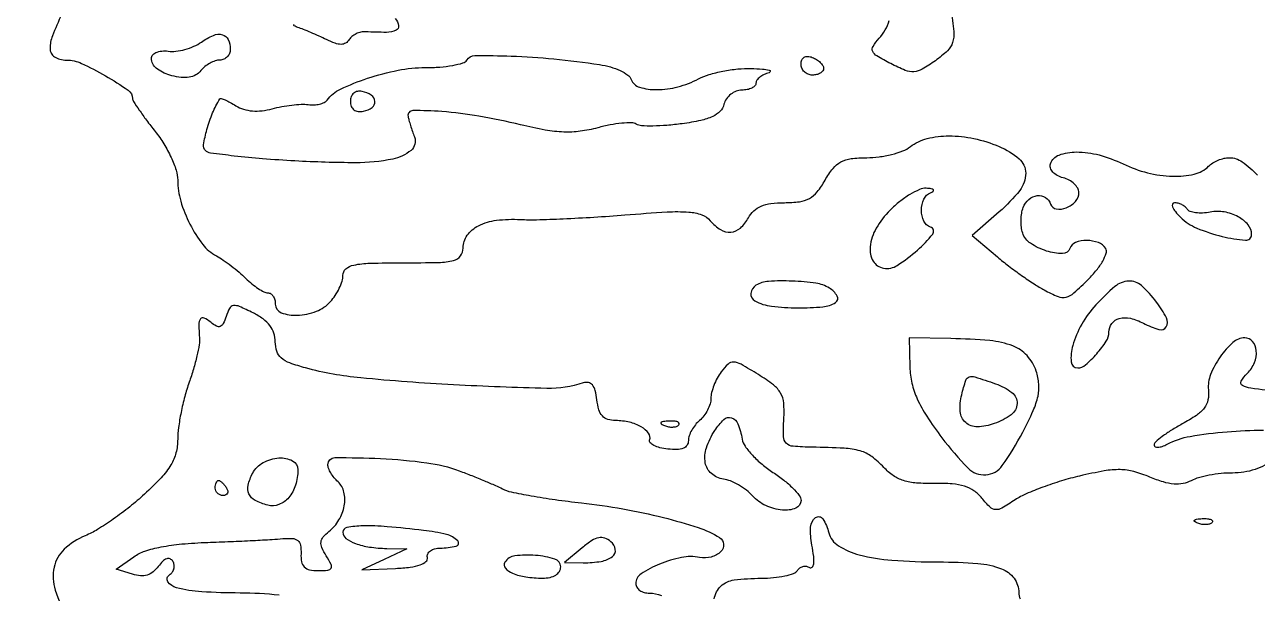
# Model space of a CAD drawing. Extents: x 0 to 5034, y 0 to 2560.
# Drawn here: x 196.6 to 360.8, y 1517 to 1592.7 of the extents above; entities that cross this region are included whole.
import ezdxf

# ---------------------------------------------------------------- set-up
doc = ezdxf.new("R2010")
doc.units = 0

msp = doc.modelspace()

# ---------------------------------------------------------------- linework, layer by layer
for points in [[(201.558019, 1594.095808, 0.017273), (200.314376, 1591.215495, 0.093534), (200, 1589.54966, 0.125722), (200.159551, 1588.925151, 0.114069), (200.603, 1588.427054, 0.093933), (201.301538, 1588.107617, 0.06047), (202.18812, 1588, -0.108364), (204.203356, 1587.55805, -0.023575), (207.380488, 1585.908381, -0.018366), (210.394155, 1584.007249, -0.24475), (210.993167, 1582.887505, 0.141812), (211.109731, 1582.500985, 0.00654), (211.879243, 1581.346021, 0.010424), (212.850122, 1579.990812, 0.00725), (214, 1578.5, -0.030611), (215.155611, 1576.847621, -0.028943), (216.124736, 1575.036046, -0.030317), (216.794245, 1573.323825, -0.07819), (217, 1572.016133, 0.072219), (217.407883, 1569.20695, 0.045882), (218.63643, 1566.131751, 0.046663), (220.331595, 1563.45793, 0.105667), (222.151668, 1561.91883, -0.026482), (223.055697, 1561.37157, -0.013638), (224.129235, 1560.597724, -0.013517), (225.193193, 1559.739309, -0.019874), (226.075694, 1558.924306, 0.023754), (226.885798, 1558.187723, 0.027105), (227.728485, 1557.565265, 0.027786), (228.491056, 1557.122093, 0.118269), (229, 1557, -0.148195), (229.381354, 1556.884432, -0.098894), (229.70625, 1556.559375, -0.082425), (229.925306, 1556.073457, -0.064853), (230, 1555.5, 0.310586), (230.787816, 1554.35407, 0.103103), (232.908528, 1554.01019, 0.080205), (235.462404, 1554.540648, 0.118138), (237.345012, 1555.828741, 0.039834), (237.978412, 1556.651748, 0.033667), (238.513847, 1557.611221, 0.035013), (238.882795, 1558.557683, 0.075569), (239, 1559.328741, -0.220603), (239.397363, 1560.185541, -0.124728), (240.446702, 1560.697773, -0.045219), (242.569332, 1560.944183, -0.006299), (247, 1561, 0.005434), (251.766121, 1561.051803, 0.054829), (253.732093, 1561.311401, 0.17179), (254.645289, 1561.911127, 0.163802), (255, 1562.964816, -0.158235), (255.551414, 1564.663584, -0.121009), (257.051864, 1565.933091, -0.085162), (259.470688, 1566.658733, -0.04327), (262.654682, 1566.770388, 0.019356), (264.76546, 1566.743526, 0.004461), (268.322601, 1566.867737, 0.004602), (272.420293, 1567.085248, 0.004481), (276.549917, 1567.379766, -0.005126), (282.170807, 1567.773359, -0.032182), (285.046902, 1567.75989, -0.069006), (286.775917, 1567.397113, -0.134162), (287.922361, 1566.593549, 0.081114), (289.277832, 1565.413797, 0.159892), (290.650701, 1565.08187, 0.164539), (291.925744, 1565.630041, 0.087021), (293, 1567, -0.083099), (293.712942, 1567.923918, -0.087913), (294.675248, 1568.543974, -0.068532), (295.990013, 1568.893962, -0.030413), (297.785184, 1569.006323, 0.032681), (299.795197, 1569.141277, 0.093593), (301.118999, 1569.578533, 0.098567), (302.152907, 1570.453208, 0.038719), (303.20349, 1572.006323, -0.038784), (304.265766, 1573.576286, -0.101446), (305.305622, 1574.445415, -0.093737), (306.654767, 1574.873236, -0.030046), (308.76236, 1575, 0.033338), (310.380855, 1575.108035, 0.0287), (312.055429, 1575.431283, 0.029742), (313.543767, 1575.904004, 0.070254), (314.55887, 1576.468197, -0.100547), (316.795394, 1577.540682, -0.061368), (319.711618, 1577.904566, -0.054379), (323.008638, 1577.550116, -0.045039), (326.377876, 1576.48658, -0.077699), (329.02323, 1574.861546, -0.219027), (329.913234, 1572.939224, -0.169584), (329.114617, 1570.634895, -0.045199), (326.398376, 1567.776629), (322.796752, 1564.614362), (326.148376, 1561.779327, 0.012666), (327.642391, 1560.579161, 0.009183), (329.362983, 1559.316563, 0.009287), (331.042005, 1558.17741, 0.019955), (332.385183, 1557.37656, 0.028223), (334.214752, 1556.512304, 0.156848), (335.284652, 1556.433289, 0.122958), (336.33482, 1556.982866, 0.014646), (338.259804, 1558.798265, 0.028136), (339.354781, 1560.023935, 0.040051), (340.170275, 1561.234487, 0.045757), (340.635409, 1562.272381, 0.224522), (340.565604, 1562.893851, 0.167801), (339.594969, 1563.686369, 0.086658), (338.034439, 1563.969258, 0.092448), (336.556108, 1563.703412, 0.225391), (335.808172, 1562.924517, -0.324973), (334.821917, 1562.219481, -0.076333), (332.696712, 1562.562785, -0.067606), (330.544223, 1563.596013, -0.171895), (329.51316, 1564.958537, -0.049393), (329.34514, 1565.752181, -0.032722), (329.303676, 1566.683339, -0.032889), (329.383564, 1567.602719, -0.053545), (329.584314, 1568.359123, -0.12149), (330.341131, 1569.446119, -0.149834), (331.462011, 1569.951176, -0.176698), (332.540135, 1569.705673, -0.170464), (333.226637, 1568.82009, 0.279183), (333.99261, 1568.168947, 0.137275), (335.311214, 1568.318323, 0.112358), (336.547591, 1569.181393, 0.186517), (337, 1570.351984, 0.132387), (336.843154, 1570.933978, 0.073456), (336.381552, 1571.512881, 0.064786), (335.699675, 1572.001346, 0.059181), (334.894644, 1572.3173, -0.062091), (334.121754, 1572.625825, -0.084263), (333.534776, 1573.09273, -0.104904), (333.220438, 1573.639614, -0.158846), (333.221763, 1574.183932, -0.230839), (334.360288, 1575.355194, -0.086989), (336.672926, 1575.757651, -0.0653), (339.691489, 1575.357927, -0.047036), (342.88025, 1574.171945, 0.0507), (346.129206, 1572.990542, 0.054992), (349.461247, 1572.529225, 0.062213), (352.353732, 1572.809409, 0.142087), (354.256728, 1573.856728, -0.059516), (354.813348, 1574.294556, -0.039031), (355.541709, 1574.664164, -0.039004), (356.319555, 1574.91642, -0.058976), (357.025686, 1575, -0.155631), (358.734758, 1574.454827, -0.048648), (360.791022, 1572.67022, -0.048771)], [(319.941942, 1594.715621, -0.014751), (320.324639, 1591.791141, -0.098787), (320.184349, 1590.339073, -0.131552), (319.507788, 1589.247496, -0.033905), (317.890596, 1587.922097, -0.022381), (316.125892, 1586.780941, -0.116314), (315.024743, 1586.443115, -0.114794), (313.881521, 1586.630539, -0.021544), (311.944759, 1587.528566, -0.013563), (310.091168, 1588.551739, -0.154273), (309.538253, 1589.165654, -0.255586), (309.587006, 1589.828451, -0.040443), (310.410253, 1590.900831, 0.113124), (311.739445, 1593.275586, 0.168169)], [(245.969356, 1593.536923, -0.128782), (246.412099, 1592.588048, -0.345646), (246.086694, 1591.970807, -0.10511), (244.78429, 1591.69239, -0.014689), (242.014595, 1591.770589, 0.070221), (241.394503, 1591.719246, 0.055997), (240.760032, 1591.498586, 0.057358), (240.207162, 1591.151063, 0.085573), (239.829631, 1590.724337, -0.116589), (239.365837, 1590.260827, -0.139023), (238.77303, 1590.092487, -0.087505), (237.965744, 1590.234517, -0.026408), (236.815036, 1590.723093, 0.007121), (235.818793, 1591.192207, 0.005802), (234.739417, 1591.666788, 0.005866), (233.73523, 1592.080625, 0.015231), (233, 1592.347931, -0.047902), (232.520511, 1592.558606, -0.539626), (232.508221, 1592.730468, -0.141405)], [(362.932762, 1534.822277, -0.096322), (360.450689, 1533.467561, -0.077042), (357.434259, 1533, 0.024936), (355.928879, 1532.924878, 0.021233), (354.354474, 1532.699505, 0.021771), (352.93786, 1532.370537, 0.054976), (351.957095, 1531.977038, -0.076151), (350.863842, 1531.591065, -0.068477), (349.663444, 1531.530224, -0.053199), (348.242588, 1531.807017, -0.024275), (346.462295, 1532.451307, 0.032789), (344.305335, 1533.190663, 0.0623), (342.49102, 1533.446768, 0.048252), (340.382632, 1533.276384, 0.013031), (337.095012, 1532.599245, 0.016771), (334.67638, 1531.948779, 0.014621), (332.192125, 1531.11033, 0.014856), (329.989855, 1530.21933, 0.041494), (328.526412, 1529.425349, -0.014153), (326.731828, 1528.32079, -0.144546), (325.89194, 1528.11852, -0.185519), (325.176491, 1528.435999, -0.026414), (324.081323, 1529.651242, 0.06969), (323.028103, 1530.634356, 0.078235), (321.784195, 1531.243966, 0.058554), (320.132002, 1531.548972, 0.021817), (317.768112, 1531.60087, -0.023259), (315.360177, 1531.66068, -0.0593), (313.647735, 1531.98967, -0.073685), (312.287961, 1532.655546, -0.054604), (311.018691, 1533.75, 0.045652), (309.413566, 1535.184818, 0.091107), (307.889918, 1535.933041, 0.055664), (305.74686, 1536.286709, 0.008918), (301.5, 1536.43331, -0.015068), (298.931147, 1536.553632, -0.178003), (298.037719, 1536.962569, -0.195433), (297.665571, 1537.834922, -0.018738), (297.713279, 1540.191135, 0.03397), (297.691715, 1542.305897, 0.11098), (297.281796, 1543.634973, 0.099939), (296.315672, 1544.737755, 0.024646), (294.322928, 1546.109436, 0.009371), (292.015932, 1547.476162, 0.110986), (291.0267, 1547.776781, 0.209354), (290.27784, 1547.5129, 0.047007), (289.359649, 1546.477172, 0.03716), (288.839139, 1545.641543, 0.029169), (288.399397, 1544.668561, 0.029961), (288.096466, 1543.710521, 0.061665), (288, 1542.931315, -0.073839), (287.890607, 1542.194595, -0.044569), (287.559375, 1541.374591, -0.043611), (287.074051, 1540.600733, -0.057755), (286.5, 1540, 0.050292), (285.926045, 1539.41699, 0.042079), (285.440625, 1538.696628, 0.043909), (285.108227, 1537.954477, 0.083526), (285, 1537.311133, -0.146516), (284.816637, 1536.69882, -0.151074), (284.328668, 1536.296906, -0.093251), (283.486122, 1536.123348, -0.032948), (282.25, 1536.183578, -0.031764), (281.220014, 1536.368946, -0.055354), (280.406339, 1536.667959, -0.081946), (279.912804, 1537.025003, -0.293534), (279.83541, 1537.388197, 0.257827), (279.705862, 1538.284207, 0.100595), (278.735051, 1539.139166, 0.072555), (277.155159, 1539.76408, 0.056256), (275.316422, 1539.984687, -0.071728), (274.261899, 1540.144304, -0.136414), (273.542477, 1540.599958, -0.11396), (273.081531, 1541.427684, -0.041677), (272.816422, 1542.75, 0.033335), (272.589795, 1543.986949, 0.108251), (272.219082, 1544.728624, 0.177338), (271.690795, 1545.045722, 0.128531), (271, 1545, -0.086433), (266.148001, 1544.270105, -0.007661), (253.736135, 1544.74755, -0.010125), (241.379956, 1545.663817, -0.042216), (234.039913, 1546.989253, -0.021946), (231.935705, 1547.656143, -0.090172), (230.786776, 1548.330338, -0.136593), (230.201282, 1549.207115, -0.079483), (230, 1550.465302, 0.078735), (229.81651, 1551.623308, 0.085098), (229.285126, 1552.633911, 0.072816), (228.368643, 1553.525358, 0.040882), (227.037175, 1554.331568, 0.012799), (225.224872, 1555.178447, 0.136976), (224.42844, 1555.290102, 0.240444), (223.910446, 1554.931985, 0.046693), (223.453077, 1553.85216, -0.035157), (223.073734, 1552.895795, -0.19134), (222.671843, 1552.525291, -0.220973), (222.164309, 1552.559999, -0.047408), (221.415902, 1553.069795, 0.060584), (220.523886, 1553.643697, 0.366033), (220.030423, 1553.517124, 0.162089), (219.805693, 1552.781664, 0.016909), (219.912922, 1550.955305, -0.06748), (219.876511, 1550.094939, -0.013604), (219.565207, 1548.592124, -0.014134), (219.102531, 1546.850992, -0.012798), (218.528077, 1545.079579, 0.019902), (217.942886, 1543.183703, 0.015154), (217.448873, 1541.067007, 0.015392), (217.106669, 1539.05169, 0.034367), (217, 1537.501633, -0.063278), (216.769673, 1535.688958, -0.072863), (216.094128, 1534.083289, -0.05292), (214.797504, 1532.375731, -0.017724), (212.567498, 1530.168983, -0.01817), (210.618868, 1528.49957, -0.01502), (208.42887, 1526.862188, -0.015285), (206.327504, 1525.481233, -0.038783), (204.702914, 1524.64923, 0.088852), (201.897107, 1522.838827, 0.153728), (200.541022, 1520.44531, 0.130132), (200.688407, 1517.402877, 0.055777), (202.355292, 1513.656713, -0.036487)], [(363.904528, 1543.801206, -0.004349), (359.893886, 1544.283749, -0.094122), (358.769497, 1544.651534, -0.420862), (358.609549, 1545.228892, -0.065018), (359.415819, 1546.275699, 0.099755), (360.362552, 1547.697916, 0.11588), (360.617329, 1549.299752, 0.158862), (360.121253, 1550.513177, 0.220371), (359.07034, 1551, 0.185705), (357.512766, 1550.40084, 0.056816), (355.814499, 1548.475579, 0.056171), (354.532398, 1546.112457, 0.122194), (354.242904, 1544.083077, -0.074914), (354.17765, 1542.726369, -0.114579), (353.693264, 1541.658296, -0.081462), (352.646873, 1540.675054, -0.023858), (350.752702, 1539.529254, 0.015092), (349.316901, 1538.694743, 0.021793), (348.105379, 1537.865446, 0.018471), (347.189246, 1537.123437, 0.215665), (347.002702, 1536.714816, 0.296877), (347.146418, 1536.492433, 0.123395), (347.514856, 1536.427544, 0.068307), (348.078734, 1536.546328, 0.033868), (348.75, 1536.839466, -0.076816), (351.825293, 1537.879495, -0.023355), (356.719125, 1538.499803, -0.018736), (361.557796, 1538.702711, -0.176078)], [(199.199265, 1497.736108, 0.000083), (154.365639, 1497.563352, 0.000258)], [(230.518538, 1516.723457, 0.026957), (225.29966, 1517.015313, -0.014884), (220.195149, 1517.17733, -0.047939), (216.843426, 1517.70895, -0.185178), (215.706657, 1518.519324, -0.423529), (215.909549, 1519.444098, 0.095332), (216.287244, 1519.791513, 0.096996), (216.506215, 1520.252258, 0.098768), (216.533045, 1520.754484, 0.102873), (216.363669, 1521.220589, 0.144962), (215.989473, 1521.554994, 0.194593), (215.540005, 1521.580644, 0.11508), (215.013997, 1521.2534, 0.038454), (214.420795, 1520.560794, -0.065144), (213.719519, 1519.825137, -0.09548), (212.932267, 1519.406405, -0.092941), (212.029684, 1519.303884, -0.058839), (210.986525, 1519.504277), (208.826173, 1520.189946), (211.163087, 1521.844973, -0.074273), (212.640995, 1522.591876, -0.031929), (214.783932, 1523.152389, -0.025708), (217.550938, 1523.543989, -0.013728), (221, 1523.757176, 0.001885), (224.054706, 1523.873454, 0.002035), (227.03125, 1524.010136, 0.001918), (229.583642, 1524.147575, 0.009799), (231, 1524.257176, -0.037851), (232.284621, 1524.284362, -0.160813), (232.990654, 1524.00775, -0.180364), (233.346847, 1523.387957, -0.050039), (233.420599, 1522.25, 0.055067), (233.502425, 1521.157359, 0.151776), (233.859153, 1520.482112, 0.146693), (234.545082, 1520.114296, 0.050268), (235.679073, 1520, 0.021538), (236.999864, 1520.056921, 0.248655), (237.421513, 1520.32931, 0.25027), (237.431195, 1520.829752, 0.021785), (236.783419, 1521.975193, -0.035291), (236.207169, 1523.061575, -0.132934), (236.090885, 1523.816542, -0.149137), (236.375934, 1524.476737, -0.048429), (237.147285, 1525.225193, 0.089191), (238.475595, 1526.741725, 0.090544), (239.183681, 1528.61821, 0.101765), (239.142492, 1530.440404, 0.149603), (238.348726, 1531.818955, -0.036437), (237.832618, 1532.376754, -0.035162), (237.396188, 1533.009972, -0.037258), (237.09369, 1533.622557, -0.096346), (237, 1534.104262, -0.412951), (237.943317, 1535.051656, -0.012773), (243.990889, 1534.923238, -0.021541), (250.171317, 1534.366429, -0.055994), (254.5, 1533.285099, -0.004908), (256.15972, 1532.648062, -0.004633), (257.838887, 1531.966522, -0.004609), (259.314773, 1531.335472, -0.016087), (260.249403, 1530.889243, 0.067784), (261.383382, 1530.485243, 0.007741), (264.055406, 1529.967464, 0.009236), (267.270592, 1529.456998, 0.007398), (270.749403, 1529.022746, -0.016823), (276.267439, 1528.228071, -0.017293), (281.668511, 1527.069783, -0.01769), (286.296673, 1525.732851, -0.059316), (289.15411, 1524.404755, -0.239654), (289.689163, 1523.525734, -0.218967), (289.318482, 1522.525123, -0.133929), (288.05541, 1521.804262, -0.110755), (286.501587, 1521.754946, 0.096178), (284.084057, 1521.747974, 0.048988), (281.163765, 1520.86841, 0.048495), (278.703458, 1519.564442, 0.251756), (278, 1518.255889, 0.141935), (278.138746, 1517.776969, 0.099737), (278.52875, 1517.368917, 0.084581), (279.111984, 1517.094035, 0.068022), (279.8, 1517, -0.093312), (281.399494, 1516.698873, -0.107465)], [(288.451143, 1516.229847, -0.166592), (289.330223, 1517.92495, -0.161148), (291.082507, 1518.755633, -0.029878), (294.690983, 1518.984687, 0.022467), (296.341725, 1519.064943, 0.029354), (297.835374, 1519.294043, 0.029747), (299.014513, 1519.62084, 0.173558), (299.510081, 1520.016312, -0.096862), (299.825671, 1520.357327, -0.097407), (300.245875, 1520.5535, -0.09844), (300.7053, 1520.574801, -0.101258), (301.132878, 1520.417877, 0.352109), (301.484964, 1520.461593, 0.1674), (301.691784, 1520.902694, 0.056754), (301.685194, 1521.890034, 0.016347), (301.452489, 1523.401565, -0.05574), (301.273929, 1525.807501, -0.229557), (301.940595, 1527.061654, -0.432109), (302.892376, 1526.883702, -0.07877), (303.699072, 1525.04275, 0.191933), (304.975097, 1523.31102, 0.07423), (307.761084, 1522.105694, 0.047241), (312.104771, 1521.37918, 0.017471), (318.311934, 1521.153302, -0.01836), (323.545538, 1520.953536, -0.073015), (326.673657, 1520.251929, -0.14191), (328.363159, 1518.971959, -0.16151), (329, 1517.051869, 0.105161), (329.174319, 1516.23221, 0.034745)]]:
    msp.add_lwpolyline(points, format="xyb")
for points in [[(224, 1589.440983, -0.094533), (223.895069, 1588.890949, -0.096772), (223.595343, 1588.423289, -0.098931), (223.148083, 1588.110239, -0.103734), (222.622445, 1588, 0.082229), (222.010334, 1587.898648, 0.044043), (221.307647, 1587.588037, 0.042312), (220.628085, 1587.134201, 0.051216), (220.080979, 1586.597573, -0.09082), (219.395872, 1586.024103, -0.085821), (218.538493, 1585.716408, -0.070338), (217.483392, 1585.681687, -0.038463), (216.208534, 1585.91952, -0.083719), (214.301004, 1586.7906, -0.211545), (213.510163, 1588.056418, -0.351624), (214.070337, 1589.002144, -0.125114), (215.742925, 1589.18834, 0.064451), (216.759514, 1589.17884, 0.036986), (217.964441, 1589.414718, 0.036312), (219.160533, 1589.837616, 0.049684), (220.155892, 1590.396638, -0.051753), (221.75825, 1591.287885, -0.163393), (222.966899, 1591.3851, -0.232), (223.724813, 1590.747239, -0.104191)], [(273.171662, 1587.403225, -0.033084), (274.617192, 1587.086778, -0.03921), (275.925441, 1586.594293, -0.043122), (276.932184, 1586.011696, -0.149497), (277.390277, 1585.425337, 0.231335), (278.504468, 1584.387952, 0.076159), (280.782377, 1584.059929, 0.062273), (283.606554, 1584.438901, 0.055795), (286.364307, 1585.506161, -0.04769), (287.757197, 1586.071271, -0.023945), (289.602084, 1586.527109, -0.023535), (291.57119, 1586.819252, -0.032078), (293.364307, 1586.883999, -0.010829), (294.852211, 1586.809992, -0.041146), (295.771078, 1586.667734, -0.367116), (295.900142, 1586.49119, -0.321092), (295.75, 1586.310674, 0.046657), (295.080469, 1586.067143, 0.05682), (294.514063, 1585.715479, 0.067019), (294.127374, 1585.31495, 0.159836), (294, 1584.926676, -0.193607), (293.857615, 1584.572743, -0.087367), (293.44676, 1584.272211, -0.067216), (292.83745, 1584.068246, -0.047233), (292.116631, 1584, 0.093133), (291.359859, 1583.857805, 0.075148), (290.641371, 1583.445017, 0.074269), (290.06964, 1582.832585, 0.086967), (289.739198, 1582.110695, -0.129367), (289.215396, 1581.181002, -0.091646), (288.234338, 1580.484127, -0.05673), (286.642932, 1579.954093, -0.017874), (284.168653, 1579.523196, -0.01379), (282.149872, 1579.302072, -0.017679), (280.282878, 1579.215821, -0.015677), (278.740732, 1579.247503, -0.126082), (278.069159, 1579.457258, 0.139341), (277.431114, 1579.638435, 0.022986), (276.139507, 1579.578737, 0.023732), (274.585083, 1579.36031, 0.018996), (272.936701, 1578.982955, -0.032808), (270.593549, 1578.514215, -0.042493), (268.405142, 1578.411475, -0.03529), (265.936256, 1578.680588, -0.014799), (262.663628, 1579.373749, 0.016608), (257.116986, 1580.527617, 0.024227), (252.163766, 1581.14221, 0.021288), (248.31328, 1581.267139, 0.463103), (247.675908, 1580.5, 0.023755), (247.788947, 1579.998341, 0.008158), (247.998644, 1579.28377, 0.008086), (248.255952, 1578.50191, 0.009271), (248.527564, 1577.763898, -0.322216), (248.066697, 1575.975676, -0.124814), (245.628091, 1574.807324, -0.050642), (240.686708, 1574.325244, -0.012844), (232.617529, 1574.564436, -0.005968), (228.299497, 1574.85529, -0.008893), (224.531399, 1575.22186, -0.004659), (221.375647, 1575.615454, -0.157857), (220.702126, 1575.937925, -0.25063), (220.439399, 1576.730745, -0.024667), (220.89421, 1578.760084, -0.030315), (221.650577, 1580.965352, -0.042249), (222.605102, 1582.819288, -0.341261), (222.780627, 1582.883985, -0.02274), (223.318221, 1582.687709, -0.025248), (223.991082, 1582.365976, -0.015437), (224.751691, 1581.922999, 0.064828), (225.771687, 1581.456722, 0.053764), (226.944445, 1581.228897, 0.049422), (228.23368, 1581.247351, 0.039442), (229.59907, 1581.512661, -0.021193), (230.848119, 1581.802988, -0.017394), (232.202368, 1582.009352, -0.017741), (233.461617, 1582.111521, -0.043682), (234.387715, 1582.072761, 0.043833), (235.155233, 1582.040869, 0.046553), (235.900773, 1582.145262, 0.051429), (236.518648, 1582.360305, 0.125928), (236.887715, 1582.663811, -0.125424), (238.674174, 1584.135898, -0.029941), (242.277711, 1585.574408, -0.031383), (246.355471, 1586.646973, -0.048653), (249.97491, 1587, 0.019017), (251.899501, 1587.073228, 0.025871), (253.622612, 1587.294633, 0.024673), (254.985062, 1587.612002, 0.186888), (255.501859, 1588.003008, -0.258741), (256.580633, 1588.607627, -0.0096), (261.409893, 1588.536482, -0.01608), (267.081449, 1588.161114, -0.012782)], [(303, 1586.893011, -0.164455), (302.884842, 1586.552359, -0.095748), (302.559375, 1586.262322, -0.076852), (302.073715, 1586.066322, -0.057609), (301.5, 1586, -0.096899), (300.927495, 1586.112001, -0.097416), (300.440625, 1586.431406, -0.098432), (300.114629, 1586.908181, -0.10122), (300, 1587.468615, -0.094119), (300.106211, 1588.027855, -0.166113), (300.407358, 1588.382077, -0.151899), (300.885039, 1588.496694, -0.075244), (301.5, 1588.361626, -0.048303), (302.073796, 1588.075237, -0.053891), (302.559375, 1587.692784, -0.061199), (302.891374, 1587.276919, -0.13875)], [(240, 1582.5, 0.090288), (240.120561, 1581.837793, 0.143006), (240.464524, 1581.379901, 0.134068), (241.019642, 1581.160813, 0.075042), (241.75, 1581.190371, 0.110048), (242.882382, 1581.681821, 0.259838), (243.256394, 1582.489471, 0.231347), (242.774796, 1583.312476, 0.095633), (241.552821, 1583.823324, 0.097115), (240.936825, 1583.830508, 0.131707), (240.436667, 1583.592675, 0.128059), (240.113232, 1583.130198, 0.089125)], [(311.852672, 1568.006518, 0.066189), (310.009711, 1565.598323, 0.103154), (309.201975, 1563.123221, 0.160662), (309.601233, 1561.238341, 0.224257), (311, 1560.276776, 0.185479), (312.807758, 1560.654077, 0.036698), (315.498075, 1562.681961, 0.045339), (317.528321, 1564.814168, 0.5204), (317.249658, 1565.750114, -0.205333), (316.359778, 1566.54135, -0.110204), (316.034162, 1568.001249, -0.107798), (316.358162, 1569.48606, -0.191713), (317.25, 1570.337719, 0.06545), (317.612052, 1570.542257, 0.454306), (317.625131, 1570.721139, 0.16597), (317.342385, 1570.861924, 0.022467), (316.673077, 1570.921053, 0.114127), (315.769853, 1570.752879, 0.033126), (314.503477, 1570.097474, 0.031433), (313.13292, 1569.146368, 0.028982)], [(350.527778, 1567.070237, 0.094851), (352.709744, 1565.623842, 0.039431), (356.082214, 1564.51588, 0.03894), (359.181811, 1564.013253, 0.438714), (360, 1564.766264, 0.17755), (359.529147, 1566.050441, 0.093265), (358.191317, 1567.136569, 0.081765), (356.358945, 1567.76988, 0.089863), (354.481879, 1567.751785, -0.034495), (353.474262, 1567.630368, -0.043794), (352.538139, 1567.664622, -0.050012), (351.795696, 1567.833805, -0.175065), (351.417116, 1568.134109, 0.083231), (351.126652, 1568.465517, 0.053445), (350.697475, 1568.745645, 0.052082), (350.203395, 1568.935815, 0.065933), (349.718761, 1569, 0.317796), (349.465533, 1568.820969, 0.186353), (349.476587, 1568.433132, 0.072064), (349.849328, 1567.812508, 0.027894)], [(294.002443, 1558.00151, 0.230822), (293.321564, 1556.923948, 0.305329), (293.845854, 1555.923855, 0.093697), (296.08137, 1555.211652, 0.030402), (299.559017, 1555, 0.02159), (302.89885, 1555.144279, 0.118096), (304.601002, 1555.71109, 0.404557), (304.816396, 1556.571173, 0.124069), (303.787953, 1557.631052, 0.104041), (301.987477, 1558.280611, 0.025271), (298.821374, 1558.56113, 0.02432), (295.66308, 1558.527051, 0.124171)], [(339.25, 1555.397306, 0.05416), (337.369515, 1552.809861, 0.060404), (336.170062, 1549.969677, 0.092288), (335.964123, 1547.80564, 0.388329), (336.845012, 1547, 0.182404), (337.884388, 1547.392221, 0.033134), (339.363405, 1548.878732, 0.034379), (340.641898, 1550.567872, 0.145812), (341, 1551.769724, -0.160842), (341.382265, 1552.927304, -0.17203), (342.369126, 1553.591163, -0.121449), (343.86023, 1553.605665, -0.064943), (345.593846, 1552.949775, 0.050033), (347.658082, 1552.097848, 0.339899), (348.624042, 1552.465707, 0.265344), (348.663058, 1553.651193, 0.038778), (347.327054, 1555.766366, 0.050572), (345.321632, 1557.954186, 0.195815), (343.621486, 1558.557648, 0.164792), (341.788554, 1557.84185, 0.033802)], [(314.488755, 1547.114888, 0.051284), (314.765207, 1544.959453, 0.049031), (315.475973, 1542.870922, 0.038503), (316.744569, 1540.565106, 0.01669), (318.761138, 1537.700145, 0.031642), (322.231921, 1533.661828, 0.219913), (324.604548, 1532.756185, 0.225588), (326.791909, 1533.985593, 0.033257), (329.511053, 1538.435497, 0.014348), (330.912172, 1541.311578, 0.051844), (331.554236, 1543.242371, 0.075489), (331.662106, 1544.85608, 0.059521), (331.308936, 1546.573192, 0.10467), (330.100383, 1548.634297, 0.117547), (328.203612, 1549.926012, 0.069484), (325.130546, 1550.629684, 0.017104), (319.945641, 1550.90032), (314.391282, 1551)], [(325.901834, 1544.884376, -0.08), (328.065756, 1543.715981, -0.241391), (328.761998, 1542.245959, -0.230048), (327.984534, 1540.765694, -0.074331), (325.735137, 1539.575813, -0.076763), (323.474228, 1539.152831, -0.191584), (321.921202, 1539.714205, -0.195459), (321.197595, 1541.177262, -0.07996), (321.392268, 1543.426784, -0.014979), (321.936275, 1545.348547, -0.242693), (322.395383, 1545.810792, -0.15765), (323.144686, 1545.810715, -0.00565)], [(281.8125, 1539.316886, 0.051402), (282.359369, 1539.160852, 0.05415), (282.916927, 1539.123424, 0.060344), (283.402231, 1539.202593, 0.126455), (283.729167, 1539.395833, 0.296942), (283.77538, 1539.614691, 0.208169), (283.592839, 1539.799335, 0.077125), (283.112848, 1539.910055, 0.028489), (282.416667, 1539.921053, 0.018894), (281.670344, 1539.862007, 0.168741), (281.37858, 1539.720685, 0.470617), (281.395823, 1539.538436, 0.054073)], [(292.166564, 1537.500346, 0.109027), (292.556182, 1536.567532, 0.033744), (293.518862, 1535.377835, 0.031951), (294.807116, 1534.155523, 0.030237), (296.263628, 1533.082804, -0.02331), (297.69422, 1532.059415, -0.029932), (298.902441, 1530.983761, -0.030644), (299.772105, 1529.996718, -0.16677), (300, 1529.332458, -0.307158), (299.306102, 1528.309482, -0.118883), (297.524052, 1528.054541, -0.085012), (295.300697, 1528.65595, -0.100699), (293.550558, 1529.944134, 0.044795), (292.720377, 1530.710889, 0.03309), (291.680709, 1531.407027, 0.033767), (290.601075, 1531.937033, 0.061721), (289.655786, 1532.194134, -0.144898), (288.063537, 1532.924495, -0.171013), (287.252309, 1534.360615, -0.125323), (287.401027, 1536.369302, -0.064286), (288.510305, 1538.656071, -0.05822), (289.734411, 1540.120198, -0.272536), (290.762432, 1540.35656, -0.230519), (291.599426, 1539.562184, -0.045014)], [(233, 1533.434259, -0.074729), (232.690148, 1531.372674, -0.101499), (231.789269, 1529.726241, -0.125521), (230.478656, 1528.794361, -0.157311), (228.997504, 1528.710904, -0.054119), (227.315541, 1529.351519, -0.16624), (226.479392, 1530.215052, -0.1741), (226.368167, 1531.381361, -0.060506), (226.98894, 1532.979333, -0.14569), (228.376174, 1534.37955, -0.106696), (230.485519, 1535.004699, -0.14094), (232.276128, 1534.633331, -0.278444)], [(223.5, 1531, -0.082592), (223.656512, 1530.6179, -0.161196), (223.6254, 1530.29375, -0.182303), (223.413961, 1530.078288, -0.108972), (223.059017, 1530, -0.093332), (222.654762, 1530.076123, -0.09642), (222.311086, 1530.29375, -0.099167), (222.081062, 1530.618444, -0.105053), (222, 1531, -0.042167), (222.032345, 1531.382849, -0.061769), (222.129539, 1531.70625, -0.081139), (222.272352, 1531.92554, -0.210953), (222.440983, 1532, -0.151918), (222.65171, 1531.934461, -0.038439), (222.933975, 1531.70625, -0.035638), (223.231006, 1531.382774, -0.029505)], [(354.729167, 1526.395833, -0.126455), (354.402231, 1526.202593, -0.060344), (353.916927, 1526.123424, -0.05415), (353.359369, 1526.160852, -0.051402), (352.8125, 1526.316886, -0.054073), (352.395823, 1526.538436, -0.470617), (352.37858, 1526.720685, -0.168741), (352.670344, 1526.862007, -0.018894), (353.416667, 1526.921053, -0.028489), (354.112848, 1526.910055, -0.077125), (354.592839, 1526.799335, -0.208169), (354.77538, 1526.614691, -0.296942)], [(239, 1525.106989, 0.237605), (239.409962, 1524.292998, 0.071158), (240.66831, 1523.612728, 0.052715), (242.540294, 1523.138334, 0.0315), (244.831787, 1522.954896), (247.5, 1522.909792), (244.5, 1521.498716), (241.5, 1520.087641), (246, 1520.29382, 0.018389), (247.969732, 1520.456812, 0.052739), (249.306301, 1520.762317, 0.096117), (250.060123, 1521.19567, 0.269989), (250.25, 1521.75, -0.161377), (250.308602, 1522.225604, -0.123533), (250.643601, 1522.632812, -0.095581), (251.217244, 1522.907074, -0.063936), (251.940983, 1523, 0.059932), (254.073351, 1523.256514, 0.574688), (254.28127, 1523.95798, 0.147137), (252.80842, 1524.808284, 0.027969), (249.724777, 1525.355004, 0.008676), (244.896456, 1525.85017, 0.026998), (241.628343, 1525.951061, 0.03786), (239.53409, 1525.743463, 0.363983)], [(270.879387, 1523.048333), (268.5, 1521.066539), (271, 1521.048582, 0.042137), (273.392853, 1521.233299, 0.123218), (274.901888, 1521.882846, 0.27774), (275.271997, 1522.816783, 0.180304), (274.676721, 1523.853335, 0.085606), (273.85523, 1524.325794, 0.14093), (273.061591, 1524.38233, 0.095647), (272.144523, 1523.995019, 0.026045)], [(260.564761, 1521.104785, 0.330027), (260.629507, 1520.335524, 0.113498), (261.592487, 1519.643301, 0.064079), (263.352093, 1519.157747, 0.03533), (265.581787, 1519, 0.050229), (266.579989, 1519.100531, 0.088848), (267.346965, 1519.405073, 0.116487), (267.826173, 1519.88595, 0.138814), (268, 1520.5, 0.329836), (267.239, 1521.528103, 0.053861), (264.65023, 1522.022701, 0.051759), (261.896914, 1521.961392, 0.226649)]]:
    msp.add_lwpolyline(points, format="xyb", close=True)

doc.saveas('drawing.dxf')
